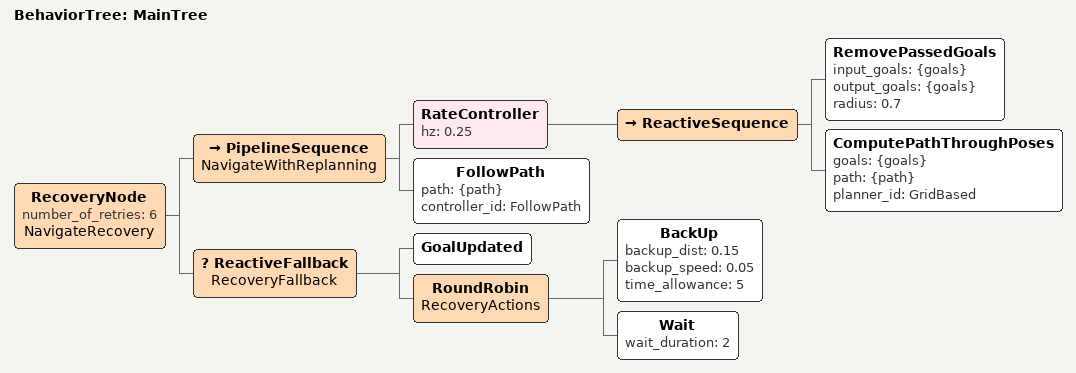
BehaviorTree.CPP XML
<!--
  Nav2 NavigateThroughPoses tree for the physical AMR.
  Recovery intentionally avoids Spin because in-place rotation is risky in
  narrow corridors for this long chassis.
-->
<root main_tree_to_execute="MainTree">
  <BehaviorTree ID="MainTree">
    <RecoveryNode number_of_retries="6" name="NavigateRecovery">
      <PipelineSequence name="NavigateWithReplanning">
        <RateController hz="0.25">
          <ReactiveSequence>
            <RemovePassedGoals input_goals="{goals}" output_goals="{goals}" radius="0.7"/>
            <ComputePathThroughPoses goals="{goals}" path="{path}" planner_id="GridBased"/>
          </ReactiveSequence>
        </RateController>
        <FollowPath path="{path}" controller_id="FollowPath"/>
      </PipelineSequence>
      <ReactiveFallback name="RecoveryFallback">
        <GoalUpdated/>
        <RoundRobin name="RecoveryActions">
          <BackUp backup_dist="0.15" backup_speed="0.05" time_allowance="5"/>
          <Wait wait_duration="2"/>
        </RoundRobin>
      </ReactiveFallback>
    </RecoveryNode>
  </BehaviorTree>
</root>
